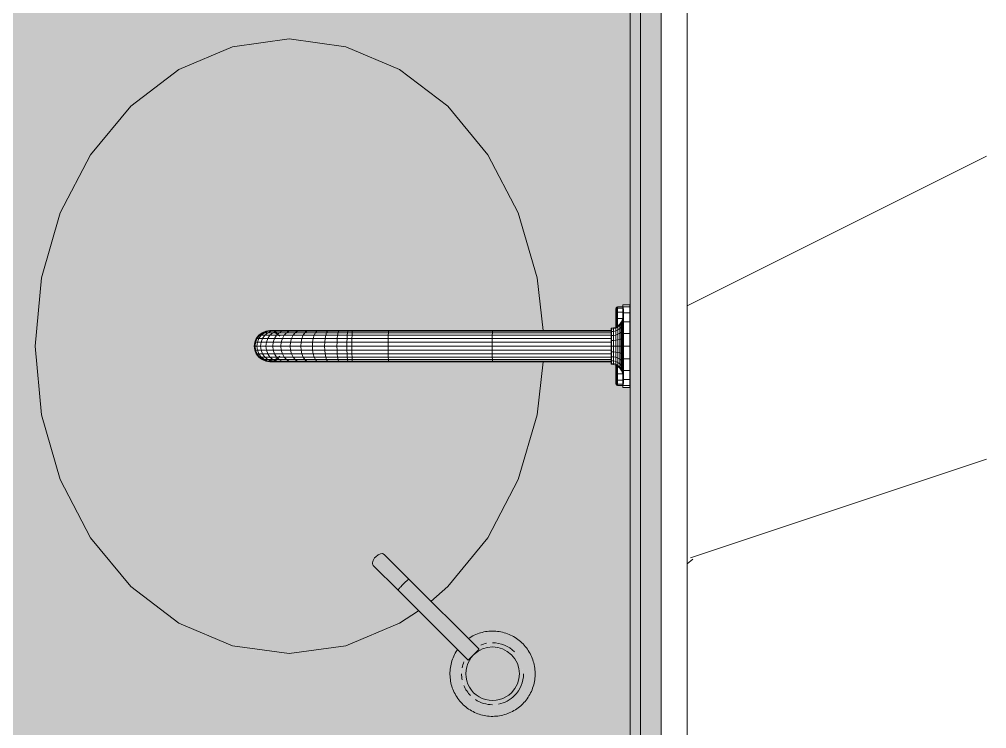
# Model space of a CAD drawing. Header units: inches. Extents: x -4139 to -1227, y 10223 to 12021.
# Drawn here: x -1673.86 to -1650.45, y 11336.02 to 11353.18 of the extents above; entities that cross this region are included whole.
import ezdxf

# ---------------------------------------------------------------- set-up
doc = ezdxf.new("R2010")
doc.units = ezdxf.units.IN
doc.header["$MEASUREMENT"] = 0
for name, color, linetype, lineweight in [('A-WALL', 113, 'Continuous', 13), ('A-WALL-PATT', 111, 'Continuous', 20), ('G-IMPT', 8, 'Continuous', 9), ('I-WALL', 2, 'Continuous', 13), ('P-SANR-FIXT', 6, 'Continuous', 9)]:
    doc.layers.add(name, color=color, linetype=linetype, lineweight=lineweight)

# ---------------------------------------------------------------- blocks, each defined once
blk = doc.blocks.new('Plbg-Sink Wall Mounted-UH - T11839_dwg-V14-FLOOR PLAN - 1ST FLOOR PLAN')
at = {"layer": 'G-IMPT'}
for p, q in [((-4.541, 1.001), (-4.548, 1.001)), ((-4.548, 0.952), (-4.541, 0.952)), ((-4.541, 1.001), (-4.371, 0.998)), ((-4.541, 0.952), (-4.541, 1.001)), ((-4.541, 0.952), (-4.374, 0.952)), ((-4.541, 0.952), (-4.541, 0.81)), ((-4.379, 0.937), (-4.385, 0.881)), ((-4.371, 0.998), (-4.379, 0.937)), ((-4.374, 0.952), (-4.371, 0.998)), ((-4.374, 0.952), (-4.369, 0.945)), ((-4.374, 0.952), (-4.374, 0.81)), ((-4.374, 0.952), (-4.374, 0.81)), ((-4.374, 0.952), (-4.369, 0.945)), ((-4.371, 0.998), (-4.369, 0.945)), ((-4.371, 0.998), (-4.369, 0.945)), ((-4.244, 0.949), (-4.369, 0.949)), ((-4.369, 0.945), (-4.369, 0.804)), ((-4.244, 0.949), (-4.222, 0.944)), ((-4.244, 0.949), (-4.244, 0.916)), ((-4.222, 0.944), (-4.208, 0.931)), ((-4.222, 0.912), (-4.222, 0.944)), ((-4.548, 0.81), (-4.541, 0.81)), ((-4.541, 0.81), (-4.374, 0.81)), ((-4.541, 0.81), (-4.541, 0.588)), ((-4.385, 0.881), (-4.386, 0.824)), ((-4.386, 0.784), (-4.386, 0.824)), ((-4.386, 0.824), (-4.382, 0.758)), ((-4.386, 0.824), (-4.386, 0.784)), ((-4.386, 0.784), (-4.386, 0.667)), ((-4.386, 0.667), (-4.386, 0.784)), ((-4.382, 0.758), (-4.372, 0.7)), ((-4.374, 0.81), (-4.374, 0.588)), ((-4.374, 0.81), (-4.369, 0.804)), ((-4.244, 0.916), (-4.369, 0.916)), ((-4.244, 0.821), (-4.369, 0.821)), ((-4.369, 0.804), (-4.369, 0.584)), ((-4.244, 0.916), (-4.222, 0.912)), ((-4.244, 0.916), (-4.244, 0.821)), ((-4.244, 0.821), (-4.222, 0.818)), ((-4.244, 0.821), (-4.244, 0.671)), ((-4.222, 0.912), (-4.222, 0.818)), ((-4.222, 0.912), (-4.208, 0.899)), ((-4.222, 0.818), (-4.222, 0.668)), ((-4.222, 0.818), (-4.208, 0.806)), ((-4.208, 0.931), (-4.204, 0.908)), ((-4.208, 0.931), (-4.208, 0.899)), ((-4.208, 0.899), (-4.204, 0.877)), ((-4.208, 0.899), (-4.208, 0.806)), ((-4.208, 0.806), (-4.204, 0.787)), ((-4.208, 0.806), (-4.208, 0.658)), ((-4.204, 0.877), (-4.204, 0.908)), ((-4.204, 0.908), (-4.204, 0.877)), ((-4.204, 0.908), (-4.204, 0.888)), ((-4.204, 0.877), (-4.204, 0.888)), ((-4.204, 0.888), (-4.204, 0.877)), ((-4.204, 0.877), (-4.204, 0.787)), ((-4.204, 0.787), (-4.204, 0.642)), ((-4.548, 0.588), (-4.541, 0.588)), ((-4.541, 0.588), (-4.374, 0.588)), ((-4.541, 0.588), (-4.541, 0.309)), ((-4.386, 0.667), (-4.386, 0.485)), ((-4.386, 0.485), (-4.386, 0.255)), ((-4.374, 0.588), (-4.369, 0.584)), ((-4.374, 0.588), (-4.374, 0.309)), ((-4.369, 0.688), (-4.353, 0.629)), ((-4.369, 0.655), (-4.353, 0.599)), ((-4.369, 0.584), (-4.369, 0.307)), ((-4.369, 0.557), (-4.353, 0.509)), ((-4.244, 0.671), (-4.364, 0.671)), ((-4.353, 0.629), (-4.332, 0.577)), ((-4.353, 0.599), (-4.353, 0.629)), ((-4.353, 0.599), (-4.332, 0.549)), ((-4.353, 0.599), (-4.353, 0.509)), ((-4.353, 0.509), (-4.332, 0.467)), ((-4.353, 0.509), (-4.353, 0.37)), ((-4.332, 0.577), (-4.298, 0.53)), ((-4.332, 0.549), (-4.332, 0.577)), ((-4.332, 0.549), (-4.298, 0.504)), ((-4.332, 0.549), (-4.332, 0.467)), ((-4.298, 0.53), (-4.253, 0.49)), ((-4.298, 0.504), (-4.298, 0.53)), ((-4.298, 0.504), (-4.253, 0.466)), ((-4.298, 0.504), (-4.298, 0.429)), ((-4.253, 0.49), (-4.201, 0.459)), ((-4.253, 0.466), (-4.253, 0.49)), ((-4.244, 0.671), (-4.222, 0.668)), ((-4.244, 0.671), (-4.244, 0.485)), ((-4.222, 0.668), (-4.222, 0.472)), ((-4.222, 0.668), (-4.208, 0.658)), ((-4.222, 0.472), (-4.208, 0.465)), ((-4.208, 0.658), (-4.204, 0.642)), ((-4.208, 0.658), (-4.208, 0.465)), ((-4.204, 0.642), (-4.204, 0.461)), ((-4.548, 0.309), (-4.541, 0.309)), ((-4.541, 0.309), (-4.374, 0.309)), ((-4.541, 0.309), (-4.541, 0)), ((-4.386, 0.255), (-4.386, 0)), ((-4.374, 0.309), (-4.369, 0.307)), ((-4.374, 0.309), (-4.374, 0)), ((-4.369, 0.405), (-4.353, 0.37)), ((-4.369, 0.307), (-4.369, 0)), ((-4.353, 0.37), (-4.332, 0.339)), ((-4.353, 0.37), (-4.353, 0.194)), ((-4.332, 0.467), (-4.298, 0.429)), ((-4.332, 0.467), (-4.332, 0.339)), ((-4.332, 0.339), (-4.298, 0.312)), ((-4.332, 0.339), (-4.332, 0.178)), ((-4.298, 0.429), (-4.253, 0.397)), ((-4.298, 0.429), (-4.298, 0.312)), ((-4.298, 0.312), (-4.253, 0.288)), ((-4.298, 0.312), (-4.298, 0.164)), ((-4.253, 0.466), (-4.201, 0.437)), ((-4.253, 0.466), (-4.253, 0.397)), ((-4.253, 0.397), (-4.201, 0.372)), ((-4.253, 0.397), (-4.253, 0.288)), ((-4.253, 0.288), (-4.201, 0.27)), ((-4.253, 0.288), (-4.253, 0.151)), ((-4.201, 0.459), (-4.147, 0.44)), ((-4.201, 0.437), (-4.201, 0.459)), ((-4.201, 0.437), (-4.147, 0.419)), ((-4.201, 0.437), (-4.201, 0.372)), ((-4.201, 0.372), (-4.147, 0.356)), ((-4.201, 0.372), (-4.201, 0.27)), ((-4.201, 0.27), (-4.147, 0.259)), ((-4.201, 0.27), (-4.201, 0.142)), ((-4.147, 0.44), (-4.093, 0.435)), ((-4.147, 0.419), (-4.147, 0.44)), ((-4.147, 0.419), (-4.093, 0.413)), ((-4.147, 0.419), (-4.147, 0.356)), ((-4.147, 0.356), (-4.093, 0.352)), ((-4.147, 0.356), (-4.147, 0.259)), ((-4.147, 0.259), (-4.093, 0.255)), ((-4.147, 0.259), (-4.147, 0.136)), ((-4.088, 0.37), (-4.094, 0.364)), ((-4.093, 0.435), (-4.088, 0.428)), ((-4.093, 0.413), (-4.093, 0.435)), ((-4.093, 0.435), (-4.088, 0.407)), ((-4.093, 0.413), (-4.093, 0.352)), ((-4.093, 0.413), (-4.088, 0.407)), ((-4.093, 0.352), (-4.088, 0.347)), ((-4.093, 0.352), (-4.093, 0.255)), ((-4.093, 0.255), (-4.088, 0.252)), ((-4.093, 0.255), (-4.093, 0.134)), ((-4.088, 0.407), (-4.088, 0.428)), ((-4.088, 0.428), (-4.088, 0.407)), ((-4.088, 0.407), (-4.088, 0.428)), ((-4.088, 0.407), (-4.088, 0.347)), ((-4.088, 0.37), (-4.088, 0.389)), ((-1.217, 0.377), (-4.088, 0.377)), ((-1.215, 0.364), (-4.088, 0.364)), ((-4.088, 0.347), (-4.088, 0.252)), ((-4.088, 0.347), (-4.088, 0.315)), ((-4.088, 0.347), (-4.088, 0.315)), ((-1.214, 0.326), (-4.088, 0.326)), ((-4.088, 0.315), (-4.088, 0.229)), ((-1.212, 0.266), (-4.088, 0.266)), ((-4.088, 0.252), (-4.088, 0.132)), ((-4.088, 0.252), (-4.088, 0.229)), ((1.295, 0.377), (-1.217, 0.377)), ((-1.215, 0.364), (-1.217, 0.377)), ((-1.214, 0.326), (-1.215, 0.364)), ((-1.215, 0.364), (1.299, 0.364)), ((-1.212, 0.266), (-1.214, 0.326)), ((1.302, 0.326), (-1.214, 0.326)), ((-1.211, 0.188), (-1.212, 0.266)), ((-1.212, 0.266), (1.304, 0.266)), ((1.295, 0.377), (2.171, 0.377)), ((1.299, 0.364), (1.295, 0.377)), ((1.302, 0.326), (1.299, 0.364)), ((1.299, 0.364), (2.175, 0.364)), ((1.304, 0.266), (1.302, 0.326)), ((1.302, 0.326), (2.179, 0.326)), ((1.306, 0.188), (1.304, 0.266)), ((1.304, 0.266), (2.182, 0.266)), ((2.28, 0.377), (2.171, 0.377)), ((2.175, 0.364), (2.171, 0.377)), ((2.287, 0.364), (2.175, 0.364)), ((2.179, 0.326), (2.175, 0.364)), ((2.293, 0.326), (2.179, 0.326)), ((2.182, 0.266), (2.179, 0.326)), ((2.298, 0.266), (2.182, 0.266)), ((2.184, 0.188), (2.182, 0.266)), ((2.492, 0.377), (2.28, 0.377)), ((2.287, 0.364), (2.28, 0.377)), ((2.293, 0.326), (2.287, 0.364)), ((2.506, 0.364), (2.287, 0.364)), ((2.298, 0.266), (2.293, 0.326)), ((2.519, 0.326), (2.293, 0.326)), ((2.302, 0.188), (2.298, 0.266)), ((2.53, 0.266), (2.298, 0.266)), ((2.749, 0.377), (2.492, 0.377)), ((2.506, 0.364), (2.492, 0.377)), ((2.519, 0.326), (2.506, 0.364)), ((2.506, 0.364), (2.774, 0.364)), ((2.53, 0.266), (2.519, 0.326)), ((2.798, 0.326), (2.519, 0.326)), ((2.539, 0.188), (2.53, 0.266)), ((2.53, 0.266), (2.818, 0.266)), ((2.749, 0.377), (2.994, 0.377)), ((2.774, 0.364), (2.749, 0.377)), ((2.798, 0.326), (2.774, 0.364)), ((2.774, 0.364), (3.032, 0.364)), ((2.818, 0.266), (2.798, 0.326)), ((2.798, 0.326), (3.068, 0.326)), ((2.833, 0.188), (2.818, 0.266)), ((2.818, 0.266), (3.099, 0.266)), ((3.225, 0.377), (2.994, 0.377)), ((3.032, 0.364), (2.994, 0.377)), ((3.068, 0.326), (3.032, 0.364)), ((3.032, 0.364), (3.276, 0.364)), ((3.099, 0.266), (3.068, 0.326)), ((3.324, 0.326), (3.068, 0.326)), ((3.122, 0.188), (3.099, 0.266)), ((3.099, 0.266), (3.365, 0.266)), ((3.225, 0.377), (3.437, 0.377)), ((3.276, 0.364), (3.225, 0.377)), ((3.324, 0.326), (3.276, 0.364)), ((3.276, 0.364), (3.499, 0.364)), ((3.365, 0.266), (3.324, 0.326)), ((3.324, 0.326), (3.557, 0.326)), ((3.396, 0.188), (3.365, 0.266)), ((3.365, 0.266), (3.607, 0.266)), ((3.629, 0.377), (3.437, 0.377)), ((3.499, 0.364), (3.437, 0.377)), ((3.557, 0.326), (3.499, 0.364)), ((3.499, 0.364), (3.7, 0.364)), ((3.607, 0.266), (3.557, 0.326)), ((3.766, 0.326), (3.557, 0.326)), ((3.645, 0.188), (3.607, 0.266)), ((3.607, 0.266), (3.823, 0.266)), ((3.629, 0.377), (3.796, 0.377)), ((3.7, 0.364), (3.629, 0.377)), ((3.766, 0.326), (3.7, 0.364)), ((3.7, 0.364), (3.875, 0.364)), ((3.823, 0.266), (3.766, 0.326)), ((3.766, 0.326), (3.948, 0.326)), ((3.935, 0.377), (3.796, 0.377)), ((3.875, 0.364), (3.796, 0.377)), ((3.867, 0.188), (3.823, 0.266)), ((3.823, 0.266), (4.011, 0.266)), ((3.948, 0.326), (3.875, 0.364)), ((3.875, 0.364), (4.02, 0.364)), ((3.928, 0.243), (3.999, 0.298)), ((3.935, 0.377), (4.043, 0.377)), ((4.02, 0.364), (3.935, 0.377)), ((4.011, 0.266), (3.948, 0.326)), ((4.1, 0.326), (3.948, 0.326)), ((4.075, 0.364), (3.984, 0.326)), ((3.999, 0.298), (4.082, 0.332)), ((3.999, 0.298), (4.083, 0.332)), ((3.999, 0.298), (4, 0.298)), ((4.083, 0.332), (4, 0.298)), ((4.06, 0.188), (4.011, 0.266)), ((4.011, 0.266), (4.169, 0.266)), ((4.1, 0.326), (4.02, 0.364)), ((4.02, 0.364), (4.134, 0.364)), ((4.117, 0.377), (4.043, 0.377)), ((4.134, 0.364), (4.043, 0.377)), ((4.172, 0.377), (4.075, 0.364)), ((4.082, 0.332), (4.083, 0.332)), ((4.172, 0.344), (4.083, 0.332)), ((4.169, 0.266), (4.1, 0.326)), ((4.1, 0.326), (4.219, 0.326)), ((4.117, 0.377), (4.154, 0.377)), ((4.212, 0.364), (4.117, 0.377)), ((4.219, 0.326), (4.134, 0.364)), ((4.134, 0.364), (4.212, 0.364)), ((4.168, 0.377), (4.154, 0.377)), ((4.251, 0.364), (4.154, 0.377)), ((4.168, 0.377), (4.154, 0.375)), ((4.172, 0.377), (4.163, 0.376)), ((4.172, 0.377), (4.163, 0.376)), ((4.172, 0.377), (4.163, 0.376)), ((4.168, 0.377), (4.172, 0.377)), ((4.221, 0.188), (4.169, 0.266)), ((4.169, 0.266), (4.292, 0.266)), ((4.27, 0.364), (4.172, 0.377)), ((4.27, 0.364), (4.172, 0.377)), ((4.27, 0.364), (4.172, 0.377)), ((4.172, 0.377), (4.172, 0.373)), ((4.301, 0.326), (4.212, 0.364)), ((4.212, 0.364), (4.251, 0.364)), ((4.292, 0.266), (4.219, 0.326)), ((4.301, 0.326), (4.219, 0.326)), ((4.341, 0.326), (4.251, 0.364)), ((4.251, 0.364), (4.265, 0.364)), ((4.356, 0.326), (4.265, 0.364)), ((4.265, 0.364), (4.27, 0.364)), ((4.36, 0.326), (4.27, 0.364)), ((4.36, 0.326), (4.27, 0.364)), ((4.348, 0.188), (4.292, 0.266)), ((4.292, 0.266), (4.377, 0.266)), ((4.377, 0.266), (4.301, 0.326)), ((4.301, 0.326), (4.341, 0.326)), ((4.418, 0.266), (4.341, 0.326)), ((4.356, 0.326), (4.341, 0.326)), ((4.433, 0.266), (4.356, 0.326)), ((4.356, 0.326), (4.36, 0.326)), ((4.438, 0.266), (4.36, 0.326)), ((4.438, 0.266), (4.36, 0.326)), ((4.438, 0.266), (4.36, 0.326)), ((4.435, 0.188), (4.377, 0.266)), ((4.377, 0.266), (4.418, 0.266)), ((4.438, 0.266), (4.395, 0.297)), ((4.478, 0.188), (4.418, 0.266)), ((4.418, 0.266), (4.433, 0.266)), ((4.493, 0.188), (4.433, 0.266)), ((4.433, 0.266), (4.438, 0.266)), ((4.498, 0.188), (4.438, 0.266)), ((4.498, 0.188), (4.438, 0.266)), ((4.498, 0.188), (4.438, 0.266)), ((-4.369, 0.213), (-4.353, 0.194)), ((-4.353, 0.194), (-4.332, 0.178)), ((-4.353, 0.194), (-4.353, 0)), ((-4.332, 0.178), (-4.298, 0.164)), ((-4.332, 0.178), (-4.332, 0)), ((-4.298, 0.164), (-4.253, 0.151)), ((-4.298, 0.164), (-4.298, 0)), ((-4.253, 0.151), (-4.201, 0.142)), ((-4.253, 0.151), (-4.253, 0)), ((-4.253, 0), (-4.201, 0)), ((-4.201, 0.142), (-4.147, 0.136)), ((-4.201, 0.142), (-4.201, 0)), ((-4.201, 0), (-4.147, 0)), ((-4.201, 0), (-4.201, -0.142)), ((-4.147, 0.136), (-4.093, 0.134)), ((-4.147, 0.136), (-4.147, 0)), ((-4.147, 0), (-4.093, 0)), ((-4.147, 0), (-4.147, -0.136)), ((-4.093, 0.134), (-4.088, 0.132)), ((-4.093, 0.134), (-4.093, 0)), ((-4.088, 0.132), (-4.093, 0)), ((-4.093, 0), (-4.093, -0.134)), ((-4.093, 0), (-4.088, 0)), ((-4.088, 0.229), (-4.088, 0.132)), ((-1.211, 0.188), (-4.088, 0.188)), ((-4.088, 0.132), (-4.088, 0)), ((-1.21, 0.097), (-4.088, 0.097)), ((-4.088, 0), (-4.088, -0.132)), ((-1.21, 0), (-4.088, 0)), ((-1.21, 0.097), (-1.211, 0.188)), ((1.306, 0.188), (-1.211, 0.188)), ((-1.21, 0), (-1.21, 0.097)), ((-1.21, 0.097), (1.308, 0.097)), ((-1.21, -0.098), (-1.21, 0)), ((1.308, 0), (-1.21, 0)), ((1.308, 0.097), (1.306, 0.188)), ((1.306, 0.188), (2.184, 0.188)), ((1.308, 0), (1.308, 0.097)), ((1.308, 0.097), (2.186, 0.097)), ((1.308, -0.098), (1.308, 0)), ((1.308, 0), (2.186, 0)), ((2.302, 0.188), (2.184, 0.188)), ((2.186, 0.097), (2.184, 0.188)), ((2.304, 0.097), (2.186, 0.097)), ((2.186, 0), (2.186, 0.097)), ((2.305, 0), (2.186, 0)), ((2.186, -0.098), (2.186, 0)), ((2.304, 0.097), (2.302, 0.188)), ((2.539, 0.188), (2.302, 0.188)), ((2.305, 0), (2.304, 0.097)), ((2.544, 0.097), (2.304, 0.097)), ((2.304, -0.098), (2.305, 0)), ((2.546, 0), (2.305, 0)), ((2.544, 0.097), (2.539, 0.188)), ((2.833, 0.188), (2.539, 0.188)), ((2.546, 0), (2.544, 0.097)), ((2.544, 0.097), (2.843, 0.097)), ((2.544, -0.098), (2.546, 0)), ((2.846, 0), (2.546, 0)), ((2.843, 0.097), (2.833, 0.188)), ((2.833, 0.188), (3.122, 0.188)), ((2.846, 0), (2.843, 0.097)), ((2.843, 0.097), (3.137, 0.097)), ((2.843, -0.098), (2.846, 0)), ((2.846, 0), (3.142, 0)), ((3.137, 0.097), (3.122, 0.188)), ((3.396, 0.188), (3.122, 0.188)), ((3.142, 0), (3.137, 0.097)), ((3.137, 0.097), (3.416, 0.097)), ((3.137, -0.098), (3.142, 0)), ((3.423, 0), (3.142, 0)), ((3.416, 0.097), (3.396, 0.188)), ((3.396, 0.188), (3.645, 0.188)), ((3.423, 0), (3.416, 0.097)), ((3.416, 0.097), (3.669, 0.097)), ((3.416, -0.098), (3.423, 0)), ((3.423, 0), (3.677, 0)), ((3.669, 0.097), (3.645, 0.188)), ((3.867, 0.188), (3.645, 0.188)), ((3.677, 0), (3.669, 0.097)), ((3.669, 0.097), (3.894, 0.097)), ((3.669, -0.098), (3.677, 0)), ((3.904, 0), (3.677, 0)), ((3.894, 0.097), (3.867, 0.188)), ((3.867, 0.188), (4.06, 0.188)), ((3.904, 0), (3.894, 0.097)), ((3.894, 0.097), (4.09, 0.097)), ((3.894, -0.098), (3.904, 0)), ((3.904, 0), (4.101, 0)), ((4.09, 0.097), (4.06, 0.188)), ((4.221, 0.188), (4.06, 0.188)), ((4.101, 0), (4.09, 0.097)), ((4.09, 0.097), (4.254, 0.097)), ((4.09, -0.098), (4.101, 0)), ((4.266, 0), (4.101, 0)), ((4.254, 0.097), (4.221, 0.188)), ((4.221, 0.188), (4.348, 0.188)), ((4.266, 0), (4.254, 0.097)), ((4.254, 0.097), (4.383, 0.097)), ((4.383, 0.097), (4.348, 0.188)), ((4.435, 0.188), (4.348, 0.188)), ((4.395, 0), (4.383, 0.097)), ((4.383, 0.097), (4.472, 0.097)), ((4.472, 0.097), (4.435, 0.188)), ((4.435, 0.188), (4.478, 0.188)), ((4.485, 0), (4.472, 0.097)), ((4.472, 0.097), (4.515, 0.097)), ((4.515, 0.097), (4.478, 0.188)), ((4.493, 0.188), (4.478, 0.188)), ((4.531, 0.097), (4.493, 0.188)), ((4.493, 0.188), (4.498, 0.188)), ((4.536, 0.097), (4.498, 0.188)), ((4.536, 0.097), (4.498, 0.188)), ((4.536, 0.097), (4.498, 0.188)), ((4.536, 0.097), (4.505, 0.166)), ((4.528, 0), (4.515, 0.097)), ((4.515, 0.097), (4.531, 0.097)), ((4.544, 0), (4.531, 0.097)), ((4.531, 0.097), (4.536, 0.097)), ((4.549, 0), (4.536, 0.097)), ((4.549, 0), (4.536, 0.097)), ((4.549, 0), (4.536, 0.097)), ((-4.548, 0), (-4.541, 0)), ((-4.541, 0), (-4.374, 0)), ((-4.541, 0), (-4.541, -0.309)), ((-4.386, 0), (-4.386, -0.255)), ((-4.374, 0), (-4.369, 0)), ((-4.374, 0), (-4.374, -0.309)), ((-4.369, 0), (-4.369, -0.307)), ((-4.369, 0), (-4.353, 0)), ((-4.369, -0.213), (-4.353, -0.194)), ((-4.353, 0), (-4.332, 0)), ((-4.353, 0), (-4.353, -0.194)), ((-4.353, -0.194), (-4.332, -0.178)), ((-4.353, -0.194), (-4.353, -0.37)), ((-4.332, 0), (-4.298, 0)), ((-4.332, 0), (-4.332, -0.178)), ((-4.332, -0.178), (-4.298, -0.164)), ((-4.332, -0.178), (-4.332, -0.339)), ((-4.298, 0), (-4.253, 0)), ((-4.298, 0), (-4.298, -0.164)), ((-4.298, -0.164), (-4.253, -0.151)), ((-4.298, -0.164), (-4.298, -0.312)), ((-4.253, 0), (-4.253, -0.151)), ((-4.253, -0.151), (-4.201, -0.142)), ((-4.253, -0.151), (-4.253, -0.288)), ((-4.201, -0.142), (-4.147, -0.136)), ((-4.201, -0.142), (-4.201, -0.27)), ((-4.147, -0.136), (-4.093, -0.134)), ((-4.147, -0.136), (-4.147, -0.259)), ((-4.088, -0.12), (-4.094, -0.118)), ((-4.088, -0.229), (-4.094, -0.225)), ((-4.093, -0.134), (-4.088, -0.132)), ((-4.093, -0.134), (-4.093, -0.255)), ((-1.21, -0.098), (-4.088, -0.098)), ((-4.088, -0.132), (-4.088, -0.252)), ((-4.088, -0.132), (-4.088, -0.229)), ((-1.211, -0.188), (-4.088, -0.188)), ((-4.088, -0.229), (-4.088, -0.315)), ((-4.088, -0.252), (-4.088, -0.229)), ((-1.212, -0.266), (-1.211, -0.188)), ((-1.211, -0.188), (-1.21, -0.098)), ((1.306, -0.188), (-1.211, -0.188)), ((-1.21, -0.098), (1.308, -0.098)), ((1.304, -0.266), (1.306, -0.188)), ((1.306, -0.188), (1.308, -0.098)), ((1.306, -0.188), (2.184, -0.188)), ((1.308, -0.098), (2.186, -0.098)), ((2.182, -0.266), (2.184, -0.188)), ((2.184, -0.188), (2.186, -0.098)), ((2.302, -0.188), (2.184, -0.188)), ((2.304, -0.098), (2.186, -0.098)), ((2.298, -0.266), (2.302, -0.188)), ((2.302, -0.188), (2.304, -0.098)), ((2.539, -0.188), (2.302, -0.188)), ((2.544, -0.098), (2.304, -0.098)), ((2.53, -0.266), (2.539, -0.188)), ((2.539, -0.188), (2.544, -0.098)), ((2.833, -0.188), (2.539, -0.188)), ((2.544, -0.098), (2.843, -0.098)), ((2.818, -0.266), (2.833, -0.188)), ((2.833, -0.188), (2.843, -0.098)), ((2.833, -0.188), (3.122, -0.188)), ((2.843, -0.098), (3.137, -0.098)), ((3.099, -0.266), (3.122, -0.188)), ((3.122, -0.188), (3.137, -0.098)), ((3.396, -0.188), (3.122, -0.188)), ((3.137, -0.098), (3.416, -0.098)), ((3.365, -0.266), (3.396, -0.188)), ((3.396, -0.188), (3.416, -0.098)), ((3.396, -0.188), (3.645, -0.188)), ((3.416, -0.098), (3.669, -0.098)), ((3.607, -0.266), (3.645, -0.188)), ((3.645, -0.188), (3.669, -0.098)), ((3.867, -0.188), (3.645, -0.188)), ((3.669, -0.098), (3.894, -0.098)), ((3.823, -0.266), (3.867, -0.188)), ((3.867, -0.188), (3.894, -0.098)), ((3.867, -0.188), (4.06, -0.188)), ((3.894, -0.098), (4.09, -0.098)), ((4.011, -0.266), (4.06, -0.188)), ((4.06, -0.188), (4.09, -0.098)), ((4.221, -0.188), (4.06, -0.188)), ((4.09, -0.098), (4.254, -0.098)), ((4.169, -0.266), (4.221, -0.188)), ((4.221, -0.188), (4.254, -0.098)), ((4.221, -0.188), (4.348, -0.188)), ((4.254, -0.098), (4.266, 0)), ((4.254, -0.098), (4.383, -0.098)), ((4.266, 0), (4.395, 0)), ((4.292, -0.266), (4.348, -0.188)), ((4.348, -0.188), (4.383, -0.098)), ((4.435, -0.188), (4.348, -0.188)), ((4.377, -0.266), (4.435, -0.188)), ((4.383, -0.098), (4.395, 0)), ((4.383, -0.098), (4.472, -0.098)), ((4.485, 0), (4.395, 0)), ((4.418, -0.266), (4.478, -0.188)), ((4.433, -0.266), (4.493, -0.188)), ((4.435, -0.188), (4.472, -0.098)), ((4.435, -0.188), (4.478, -0.188)), ((4.438, -0.266), (4.498, -0.188)), ((4.438, -0.266), (4.498, -0.188)), ((4.438, -0.266), (4.498, -0.188)), ((4.438, -0.266), (4.477, -0.212)), ((4.472, -0.098), (4.485, 0)), ((4.472, -0.098), (4.515, -0.098)), ((4.478, -0.188), (4.515, -0.098)), ((4.493, -0.188), (4.478, -0.188)), ((4.485, 0), (4.528, 0)), ((4.493, -0.188), (4.531, -0.098)), ((4.493, -0.188), (4.498, -0.188)), ((4.498, -0.188), (4.536, -0.098)), ((4.498, -0.188), (4.536, -0.098)), ((4.498, -0.188), (4.536, -0.098)), ((4.515, -0.098), (4.528, 0)), ((4.515, -0.098), (4.531, -0.098)), ((4.544, 0), (4.528, 0)), ((4.531, -0.098), (4.544, 0)), ((4.531, -0.098), (4.536, -0.098)), ((4.536, -0.098), (4.549, 0)), ((4.536, -0.098), (4.549, 0)), ((4.536, -0.098), (4.549, 0)), ((4.536, -0.098), (4.544, -0.018)), ((4.544, 0), (4.549, 0)), ((-4.548, -0.309), (-4.548, -0.315)), ((-4.548, -0.309), (-4.541, -0.309)), ((-4.541, -0.309), (-4.374, -0.309)), ((-4.541, -0.309), (-4.541, -0.588)), ((-4.386, -0.255), (-4.386, -0.485)), ((-4.369, -0.307), (-4.374, -0.298)), ((-4.374, -0.309), (-4.369, -0.307)), ((-4.374, -0.309), (-4.374, -0.588)), ((-4.369, -0.307), (-4.369, -0.584)), ((-4.369, -0.405), (-4.353, -0.37)), ((-4.353, -0.37), (-4.332, -0.339)), ((-4.353, -0.37), (-4.353, -0.509)), ((-4.353, -0.509), (-4.332, -0.467)), ((-4.332, -0.339), (-4.298, -0.312)), ((-4.332, -0.339), (-4.332, -0.467)), ((-4.332, -0.467), (-4.298, -0.429)), ((-4.332, -0.467), (-4.332, -0.549)), ((-4.298, -0.312), (-4.253, -0.288)), ((-4.298, -0.312), (-4.298, -0.429)), ((-4.298, -0.429), (-4.253, -0.397)), ((-4.298, -0.429), (-4.298, -0.504)), ((-4.298, -0.504), (-4.253, -0.466)), ((-4.253, -0.288), (-4.201, -0.27)), ((-4.253, -0.288), (-4.253, -0.397)), ((-4.253, -0.397), (-4.201, -0.372)), ((-4.253, -0.397), (-4.253, -0.466)), ((-4.253, -0.466), (-4.201, -0.437)), ((-4.253, -0.49), (-4.201, -0.459)), ((-4.253, -0.466), (-4.253, -0.49)), ((-4.222, -0.472), (-4.208, -0.465)), ((-4.208, -0.465), (-4.208, -0.658)), ((-4.204, -0.461), (-4.204, -0.642)), ((-4.201, -0.27), (-4.147, -0.259)), ((-4.201, -0.27), (-4.201, -0.372)), ((-4.201, -0.372), (-4.147, -0.356)), ((-4.201, -0.372), (-4.201, -0.437)), ((-4.201, -0.437), (-4.147, -0.419)), ((-4.201, -0.437), (-4.201, -0.459)), ((-4.201, -0.459), (-4.147, -0.44)), ((-4.147, -0.259), (-4.093, -0.255)), ((-4.147, -0.259), (-4.147, -0.356)), ((-4.147, -0.356), (-4.093, -0.352)), ((-4.147, -0.356), (-4.147, -0.419)), ((-4.147, -0.419), (-4.093, -0.413)), ((-4.147, -0.419), (-4.147, -0.44)), ((-4.147, -0.44), (-4.093, -0.435)), ((-4.093, -0.255), (-4.088, -0.252)), ((-4.093, -0.255), (-4.093, -0.352)), ((-4.093, -0.352), (-4.088, -0.347)), ((-4.093, -0.352), (-4.093, -0.413)), ((-4.093, -0.413), (-4.088, -0.407)), ((-4.093, -0.413), (-4.088, -0.407)), ((-4.093, -0.413), (-4.088, -0.407)), ((-4.088, -0.407), (-4.093, -0.435)), ((-4.093, -0.413), (-4.093, -0.435)), ((-4.093, -0.435), (-4.093, -0.424)), ((-4.093, -0.435), (-4.088, -0.428)), ((-4.093, -0.435), (-4.088, -0.428)), ((-1.217, -0.377), (-4.09, -0.377)), ((-4.088, -0.252), (-4.088, -0.347)), ((-1.212, -0.266), (-4.088, -0.266)), ((-4.088, -0.315), (-4.088, -0.37)), ((-4.088, -0.347), (-4.088, -0.315)), ((-1.214, -0.326), (-4.088, -0.326)), ((-4.088, -0.347), (-4.088, -0.407)), ((-1.215, -0.364), (-4.088, -0.364)), ((-4.088, -0.37), (-4.088, -0.389)), ((-4.088, -0.389), (-4.088, -0.37)), ((-4.088, -0.407), (-4.088, -0.37)), ((-4.088, -0.407), (-4.088, -0.377)), ((-4.088, -0.407), (-4.088, -0.377)), ((-4.088, -0.428), (-4.088, -0.389)), ((-4.088, -0.407), (-4.088, -0.428)), ((-4.088, -0.428), (-4.088, -0.407)), ((-1.217, -0.377), (-1.215, -0.364)), ((1.295, -0.377), (-1.217, -0.377)), ((-1.215, -0.364), (-1.214, -0.326)), ((-1.215, -0.364), (1.299, -0.364)), ((-1.214, -0.326), (-1.212, -0.266)), ((1.302, -0.326), (-1.214, -0.326)), ((-1.212, -0.266), (1.304, -0.266)), ((1.295, -0.377), (1.299, -0.364)), ((1.295, -0.377), (2.171, -0.377)), ((1.299, -0.364), (1.302, -0.326)), ((1.299, -0.364), (2.175, -0.364)), ((1.302, -0.326), (1.304, -0.266)), ((1.302, -0.326), (2.179, -0.326)), ((1.304, -0.266), (2.182, -0.266)), ((2.171, -0.377), (2.175, -0.364)), ((2.28, -0.377), (2.171, -0.377)), ((2.175, -0.364), (2.179, -0.326)), ((2.287, -0.364), (2.175, -0.364)), ((2.179, -0.326), (2.182, -0.266)), ((2.293, -0.326), (2.179, -0.326)), ((2.298, -0.266), (2.182, -0.266)), ((2.28, -0.377), (2.287, -0.364)), ((2.492, -0.377), (2.28, -0.377)), ((2.287, -0.364), (2.293, -0.326)), ((2.506, -0.364), (2.287, -0.364)), ((2.293, -0.326), (2.298, -0.266)), ((2.519, -0.326), (2.293, -0.326)), ((2.53, -0.266), (2.298, -0.266)), ((2.492, -0.377), (2.506, -0.364)), ((2.749, -0.377), (2.492, -0.377)), ((2.506, -0.364), (2.519, -0.326)), ((2.506, -0.364), (2.774, -0.364)), ((2.519, -0.326), (2.53, -0.266)), ((2.798, -0.326), (2.519, -0.326)), ((2.53, -0.266), (2.818, -0.266)), ((2.749, -0.377), (2.774, -0.364)), ((2.749, -0.377), (2.994, -0.377)), ((2.774, -0.364), (2.798, -0.326)), ((2.774, -0.364), (3.032, -0.364)), ((2.798, -0.326), (2.818, -0.266)), ((2.798, -0.326), (3.068, -0.326)), ((2.818, -0.266), (3.099, -0.266)), ((2.994, -0.377), (3.032, -0.364)), ((3.225, -0.377), (2.994, -0.377)), ((3.032, -0.364), (3.068, -0.326)), ((3.032, -0.364), (3.276, -0.364)), ((3.068, -0.326), (3.099, -0.266)), ((3.324, -0.326), (3.068, -0.326)), ((3.099, -0.266), (3.365, -0.266)), ((3.225, -0.377), (3.276, -0.364)), ((3.225, -0.377), (3.437, -0.377)), ((3.276, -0.364), (3.324, -0.326)), ((3.276, -0.364), (3.499, -0.364)), ((3.324, -0.326), (3.365, -0.266)), ((3.324, -0.326), (3.557, -0.326)), ((3.365, -0.266), (3.607, -0.266)), ((3.437, -0.377), (3.499, -0.364)), ((3.629, -0.377), (3.437, -0.377)), ((3.499, -0.364), (3.557, -0.326)), ((3.499, -0.364), (3.7, -0.364)), ((3.557, -0.326), (3.607, -0.266)), ((3.766, -0.326), (3.557, -0.326)), ((3.607, -0.266), (3.823, -0.266)), ((3.629, -0.377), (3.7, -0.364)), ((3.629, -0.377), (3.796, -0.377)), ((3.7, -0.364), (3.766, -0.326)), ((3.7, -0.364), (3.875, -0.364)), ((3.766, -0.326), (3.823, -0.266)), ((3.766, -0.326), (3.948, -0.326)), ((3.796, -0.377), (3.875, -0.364)), ((3.935, -0.377), (3.796, -0.377)), ((3.823, -0.266), (4.011, -0.266)), ((3.875, -0.364), (3.948, -0.326)), ((3.875, -0.364), (4.02, -0.364)), ((3.929, -0.243), (4, -0.298)), ((3.935, -0.377), (4.02, -0.364)), ((3.935, -0.377), (4.043, -0.377)), ((3.948, -0.326), (4.011, -0.266)), ((4.1, -0.326), (3.948, -0.326)), ((3.984, -0.326), (4.075, -0.364)), ((3.999, -0.298), (4, -0.298)), ((4.082, -0.332), (4, -0.298)), ((4, -0.298), (4.083, -0.332)), ((4.011, -0.266), (4.169, -0.266)), ((4.02, -0.364), (4.1, -0.326)), ((4.02, -0.364), (4.134, -0.364)), ((4.043, -0.377), (4.134, -0.364)), ((4.117, -0.377), (4.043, -0.377)), ((4.075, -0.364), (4.172, -0.377)), ((4.082, -0.332), (4.083, -0.332)), ((4.1, -0.326), (4.169, -0.266)), ((4.1, -0.326), (4.219, -0.326)), ((4.117, -0.377), (4.212, -0.364)), ((4.117, -0.377), (4.154, -0.377)), ((4.134, -0.364), (4.219, -0.326)), ((4.134, -0.364), (4.212, -0.364)), ((4.154, -0.377), (4.251, -0.364)), ((4.154, -0.375), (4.168, -0.377)), ((4.168, -0.377), (4.154, -0.377)), ((4.163, -0.376), (4.172, -0.377)), ((4.163, -0.376), (4.172, -0.377)), ((4.168, -0.377), (4.172, -0.377)), ((4.169, -0.266), (4.292, -0.266)), ((4.172, -0.377), (4.27, -0.364)), ((4.172, -0.377), (4.27, -0.364)), ((4.172, -0.377), (4.27, -0.364)), ((4.172, -0.377), (4.27, -0.364)), ((4.172, -0.377), (4.172, -0.373)), ((4.212, -0.364), (4.301, -0.326)), ((4.212, -0.364), (4.251, -0.364)), ((4.219, -0.326), (4.292, -0.266)), ((4.301, -0.326), (4.219, -0.326)), ((4.251, -0.364), (4.341, -0.326)), ((4.251, -0.364), (4.265, -0.364)), ((4.344, -0.298), (4.261, -0.332)), ((4.261, -0.332), (4.344, -0.298)), ((4.265, -0.364), (4.356, -0.326)), ((4.265, -0.364), (4.27, -0.364)), ((4.27, -0.364), (4.36, -0.326)), ((4.27, -0.364), (4.36, -0.326)), ((4.292, -0.266), (4.377, -0.266)), ((4.301, -0.326), (4.377, -0.266)), ((4.301, -0.326), (4.341, -0.326)), ((4.341, -0.326), (4.418, -0.266)), ((4.356, -0.326), (4.341, -0.326)), ((4.344, -0.298), (4.415, -0.243)), ((4.344, -0.298), (4.415, -0.243)), ((4.344, -0.298), (4.415, -0.243)), ((4.356, -0.326), (4.433, -0.266)), ((4.356, -0.326), (4.36, -0.326)), ((4.36, -0.326), (4.438, -0.266)), ((4.36, -0.326), (4.438, -0.266)), ((4.36, -0.326), (4.438, -0.266)), ((4.377, -0.266), (4.418, -0.266)), ((4.418, -0.266), (4.433, -0.266)), ((4.433, -0.266), (4.438, -0.266)), ((-4.548, -0.588), (-4.541, -0.588)), ((-4.541, -0.588), (-4.374, -0.588)), ((-4.541, -0.588), (-4.541, -0.81)), ((-4.386, -0.485), (-4.386, -0.667)), ((-4.386, -0.667), (-4.386, -0.784)), ((-4.386, -0.784), (-4.386, -0.667)), ((-4.369, -0.584), (-4.374, -0.568)), ((-4.374, -0.588), (-4.369, -0.584)), ((-4.369, -0.584), (-4.374, -0.81)), ((-4.374, -0.588), (-4.374, -0.81)), ((-4.369, -0.557), (-4.353, -0.509)), ((-4.369, -0.584), (-4.369, -0.804)), ((-4.369, -0.655), (-4.353, -0.599)), ((-4.369, -0.688), (-4.353, -0.629)), ((-4.244, -0.671), (-4.364, -0.671)), ((-4.353, -0.509), (-4.353, -0.599)), ((-4.353, -0.599), (-4.332, -0.549)), ((-4.353, -0.629), (-4.332, -0.577)), ((-4.353, -0.599), (-4.353, -0.629)), ((-4.332, -0.549), (-4.298, -0.504)), ((-4.332, -0.577), (-4.298, -0.53)), ((-4.332, -0.549), (-4.332, -0.577)), ((-4.298, -0.53), (-4.253, -0.49)), ((-4.298, -0.504), (-4.298, -0.53)), ((-4.244, -0.485), (-4.244, -0.671)), ((-4.244, -0.671), (-4.222, -0.668)), ((-4.244, -0.671), (-4.244, -0.821)), ((-4.222, -0.472), (-4.222, -0.668)), ((-4.222, -0.668), (-4.208, -0.658)), ((-4.222, -0.668), (-4.222, -0.818)), ((-4.208, -0.658), (-4.204, -0.642)), ((-4.208, -0.658), (-4.208, -0.806)), ((-4.204, -0.642), (-4.204, -0.787)), ((-4.548, -0.81), (-4.541, -0.81)), ((-4.541, -0.81), (-4.374, -0.81)), ((-4.541, -0.81), (-4.541, -0.952)), ((-4.386, -0.824), (-4.382, -0.758)), ((-4.386, -0.784), (-4.386, -0.824)), ((-4.386, -0.824), (-4.386, -0.784)), ((-4.385, -0.881), (-4.386, -0.824)), ((-4.379, -0.937), (-4.385, -0.881)), ((-4.382, -0.758), (-4.373, -0.71)), ((-4.374, -0.81), (-4.369, -0.804)), ((-4.374, -0.81), (-4.374, -0.952)), ((-4.369, -0.945), (-4.374, -0.918)), ((-4.369, -0.804), (-4.369, -0.945)), ((-4.244, -0.821), (-4.369, -0.821)), ((-4.244, -0.916), (-4.369, -0.916)), ((-4.244, -0.821), (-4.222, -0.818)), ((-4.244, -0.821), (-4.244, -0.916)), ((-4.244, -0.916), (-4.222, -0.912)), ((-4.244, -0.916), (-4.244, -0.949)), ((-4.222, -0.818), (-4.208, -0.806)), ((-4.222, -0.818), (-4.222, -0.912)), ((-4.222, -0.912), (-4.208, -0.899)), ((-4.222, -0.912), (-4.222, -0.944)), ((-4.222, -0.944), (-4.208, -0.931)), ((-4.208, -0.806), (-4.204, -0.787)), ((-4.208, -0.806), (-4.208, -0.899)), ((-4.208, -0.899), (-4.204, -0.877)), ((-4.208, -0.899), (-4.208, -0.931)), ((-4.208, -0.931), (-4.204, -0.908)), ((-4.204, -0.787), (-4.204, -0.877)), ((-4.204, -0.877), (-4.204, -0.908)), ((-4.204, -0.908), (-4.204, -0.877)), ((-4.204, -0.877), (-4.204, -0.888)), ((-4.204, -0.888), (-4.204, -0.877)), ((-4.204, -0.908), (-4.204, -0.888)), ((-4.548, -0.952), (-4.541, -0.952)), ((-4.548, -1.001), (-4.541, -1.001)), ((-4.541, -0.952), (-4.374, -0.952)), ((-4.541, -0.952), (-4.541, -1.001)), ((-4.541, -1.001), (-4.374, -1.001)), ((-4.369, -0.994), (-4.379, -0.937)), ((-4.374, -0.952), (-4.369, -0.945)), ((-4.369, -0.945), (-4.374, -1.001)), ((-4.374, -0.952), (-4.374, -1.001)), ((-4.374, -1.001), (-4.369, -0.994)), ((-4.369, -0.945), (-4.369, -0.994)), ((-4.369, -0.994), (-4.369, -0.945)), ((-4.244, -0.949), (-4.369, -0.949)), ((-4.244, -0.949), (-4.222, -0.944))]:
    blk.add_line(p, q, dxfattribs=at)
blk = doc.blocks.new('Plbg-Sink Wall Mounted-UH - Sink-403447-FLOOR PLAN - 1ST FLOOR PLAN')
at = {"layer": 'P-SANR-FIXT'}
h = blk.add_hatch(color=8, dxfattribs=at)
h.paths.add_polyline_path([(12, -4.08), (12, -0.75), (1.001, -0.751), (0.998, -0.928), (0.949, -0.93), (0.944, -1.077), (0.931, -1.091), (0.461, -1.095), (0.459, -1.098), (0.44, -1.152), (0.435, -1.206), (0.377, -1.211), (0.377, -2.867), (0.835, -2.888), (1.657, -3.004), (2.458, -3.195), (3.228, -3.459), (3.958, -3.792), (4.638, -4.192), (5.259, -4.651), (5.827, -5.179), (6.166, -5.574), (7.081, -4.654), (6.999, -4.53), (6.905, -4.242), (6.905, -3.919), (7.005, -3.612), (7.195, -3.351), (7.456, -3.162), (7.763, -3.062), (8.085, -3.062), (8.396, -3.164), (8.658, -3.357), (8.849, -3.631), (8.942, -3.919), (8.942, -4.242), (8.843, -4.549), (8.653, -4.81), (8.392, -4.999), (8.085, -5.099), (7.763, -5.099), (7.456, -4.999), (7.344, -4.923), (6.395, -5.874), (6.717, -6.363), (7.02, -6.969), (7.25, -7.631), (7.39, -8.311), (7.437, -9), (7.39, -9.689), (7.25, -10.369), (7.02, -11.031), (6.701, -11.668), (6.297, -12.272), (5.815, -12.835), (5.259, -13.349), (4.638, -13.808), (3.958, -14.208), (3.228, -14.541), (2.458, -14.805), (1.657, -14.996), (0.835, -15.112), (0.003, -15.15), (-0.829, -15.112), (-1.651, -14.996), (-2.452, -14.805), (-3.222, -14.541), (-3.952, -14.208), (-4.632, -13.808), (-5.253, -13.349), (-5.809, -12.835), (-6.291, -12.272), (-6.695, -11.668), (-7.014, -11.031), (-7.244, -10.369), (-7.384, -9.682), (-7.431, -9), (-7.384, -8.311), (-7.244, -7.631), (-7.014, -6.969), (-6.695, -6.332), (-6.291, -5.728), (-5.809, -5.165), (-5.253, -4.651), (-4.632, -4.192), (-3.952, -3.792), (-3.222, -3.459), (-2.452, -3.195), (-1.651, -3.004), (-0.829, -2.888), (-0.377, -2.867), (-0.383, -1.211), (-0.435, -1.206), (-0.44, -1.152), (-0.466, -1.095), (-0.931, -1.091), (-0.944, -1.077), (-0.949, -1.055), (-0.952, -0.93), (-1.001, -0.925), (-1.001, -0.751), (-12, -0.75), (-12, -18), (12, -18), (12, -4.272)], flags=0)
h.paths.add_polyline_path([(12, 0), (-12, 0), (-12, -0.5), (12, -0.5)], flags=0)
for points in [[(12, -0.75), (12, -0.5), (-12, -0.5), (-12, -0.75), (11.62, -0.75)], [(7.437, -9), (7.39, -8.311), (7.25, -7.631), (7.02, -6.969), (6.686, -6.31), (6.395, -5.874), (5.28, -6.981), (5.278, -6.982), (5.247, -6.987), (5.211, -6.981), (5.172, -6.965), (5.132, -6.941), (5.096, -6.909), (5.064, -6.872), (5.039, -6.833), (5.023, -6.794), (5.017, -6.757), (5.023, -6.724), (5.039, -6.7), (6.166, -5.574), (5.793, -5.145), (5.259, -4.651), (4.638, -4.192), (3.958, -3.792), (3.228, -3.459), (2.458, -3.195), (1.657, -3.004), (0.835, -2.888), (0.377, -2.867), (0.371, -9.518), (0.355, -9.591), (0.312, -9.678), (0.249, -9.751), (0.172, -9.804), (0.078, -9.837), (-0.022, -9.845), (-0.117, -9.827), (-0.207, -9.783), (-0.282, -9.717), (-0.334, -9.64), (-0.366, -9.55), (-0.377, -9.433), (-0.377, -2.867), (-0.829, -2.888), (-1.651, -3.004), (-2.452, -3.195), (-3.222, -3.459), (-3.952, -3.792), (-4.632, -4.192), (-5.253, -4.651), (-5.809, -5.165), (-6.291, -5.728), (-6.695, -6.332), (-7.014, -6.969), (-7.244, -7.631), (-7.384, -8.311), (-7.431, -9), (-7.384, -9.689), (-7.244, -10.369), (-7.014, -11.031), (-6.695, -11.668), (-6.291, -12.272), (-5.809, -12.835), (-5.253, -13.349), (-4.632, -13.808), (-3.952, -14.208), (-3.222, -14.541), (-2.452, -14.805), (-1.651, -14.996), (-0.829, -15.112), (0.003, -15.15), (0.835, -15.112), (1.657, -14.996), (2.458, -14.805), (3.228, -14.541), (3.958, -14.208), (4.638, -13.808), (5.259, -13.349), (5.815, -12.835), (6.297, -12.272), (6.701, -11.668), (7.02, -11.031), (7.25, -10.369), (7.39, -9.682)], [(8.653, -3.351), (8.38, -3.158), (8.085, -3.062), (7.763, -3.062), (7.447, -3.168), (7.189, -3.359), (7.005, -3.612), (6.905, -3.919), (6.909, -4.252), (7.005, -4.549), (7.088, -4.654), (7.267, -4.476), (7.2, -4.367), (7.143, -4.08), (7.202, -3.781), (7.383, -3.521), (7.637, -3.356), (7.924, -3.299), (8.223, -3.359), (8.476, -3.528), (8.609, -3.395)], [(8.476, -3.528), (8.223, -3.359), (7.924, -3.299), (7.625, -3.359), (7.372, -3.528), (7.2, -3.793), (7.143, -4.08), (7.202, -4.379), (7.267, -4.476), (7.284, -4.451), (7.231, -4.367), (7.174, -4.08), (7.231, -3.793), (7.394, -3.55), (7.533, -3.452), (7.637, -3.387), (7.8, -3.351), (7.924, -3.33), (8.223, -3.395), (8.454, -3.55)], [(8.454, -3.55), (8.211, -3.387), (7.924, -3.33), (7.762, -3.359), (7.637, -3.387), (7.465, -3.497), (7.394, -3.55), (7.229, -3.803), (7.177, -4.097), (7.242, -4.385), (7.289, -4.453), (7.331, -4.413), (7.36, -4.434), (7.442, -4.503), (7.325, -4.329), (7.276, -4.08), (7.325, -3.832), (7.471, -3.618), (7.676, -3.481), (7.924, -3.432), (8.172, -3.482), (8.386, -3.618), (8.446, -3.559)], [(8.382, -3.622), (8.172, -3.481), (7.924, -3.432), (7.676, -3.481), (7.462, -3.627), (7.325, -3.832), (7.279, -4.097), (7.331, -4.338), (7.465, -4.539), (8.277, -3.727)], [(8.942, -3.978), (8.942, -3.918), (8.843, -3.612), (8.653, -3.351), (8.476, -3.528), (8.648, -3.793), (8.705, -4.08), (8.646, -4.379), (8.464, -4.641), (8.211, -4.805), (7.924, -4.862), (7.625, -4.802), (7.529, -4.738), (7.351, -4.923), (7.464, -5.002), (7.763, -5.099), (8.085, -5.099), (8.401, -4.993), (8.653, -4.81), (8.843, -4.549), (8.942, -4.242), (8.942, -4.058)], [(8.572, -4.08), (8.523, -3.832), (8.382, -3.622), (7.467, -4.54), (7.676, -4.679), (7.924, -4.729), (8.182, -4.673), (8.386, -4.534), (8.523, -4.329), (8.569, -4.1)], [(8.674, -4.08), (8.652, -3.964), (8.632, -3.871), (8.609, -3.781), (8.454, -3.55), (8.382, -3.622), (8.523, -3.832), (8.572, -4.08), (8.523, -4.329), (8.377, -4.542), (8.156, -4.683), (7.924, -4.729), (7.666, -4.673), (7.472, -4.548), (7.592, -4.673), (7.554, -4.72), (7.637, -4.773), (7.924, -4.83), (8.225, -4.764), (8.454, -4.611), (8.525, -4.507), (8.595, -4.4), (8.619, -4.359), (8.674, -4.081)], [(8.705, -4.08), (8.646, -3.781), (8.476, -3.528), (8.454, -3.55), (8.617, -3.793), (8.674, -4.081), (8.609, -4.379), (8.447, -4.616), (8.211, -4.773), (8.046, -4.806), (7.924, -4.83), (7.619, -4.762), (7.549, -4.717), (7.529, -4.738), (7.625, -4.802), (7.932, -4.86), (8.223, -4.802), (8.482, -4.624), (8.648, -4.367), (8.691, -4.154)], [(7.464, -4.54), (7.331, -4.413), (7.286, -4.456), (5.641, -6.107), (5.669, -6.148), (5.758, -6.246), (7.456, -4.548)], [(7.592, -4.673), (7.571, -4.644), (7.464, -4.54), (5.758, -6.246), (5.857, -6.335), (5.906, -6.363), (7.587, -4.679)], [(5.758, -6.246), (5.669, -6.148), (5.632, -6.107), (5.022, -6.726), (5.017, -6.757), (5.023, -6.794), (5.039, -6.833), (5.064, -6.872), (5.096, -6.909), (5.725, -6.28)], [(5.906, -6.363), (5.898, -6.363), (5.852, -6.332), (5.758, -6.246), (5.096, -6.909), (5.132, -6.941), (5.172, -6.965), (5.211, -6.981), (5.247, -6.987), (5.28, -6.981), (5.304, -6.965), (5.903, -6.366)]]:
    blk.add_hatch(color=8, dxfattribs=at).paths.add_polyline_path(points, flags=0)
at = {"layer": 'P-SANR-FIXT', "color": 8}
for p, q in [((12, -0.5), (-12, -0.5)), ((-12, -0.75), (12, -0.75)), ((7.325, -4.414), (5.641, -6.098)), ((5.906, -6.363), (7.59, -4.679)), ((5.641, -6.098), (5.036, -6.703)), ((5.302, -6.968), (5.906, -6.363))]:
    blk.add_line(p, q, dxfattribs=at)
at = {"layer": 'P-SANR-FIXT', "color": 8, "flags": 128}
for points in [[(-7.431, -9), (-7.244, -7.631), (-6.695, -6.332), (-5.809, -5.165), (-4.632, -4.192), (-3.222, -3.459), (-1.651, -3.004), (-0.376, -2.858)], [(0.376, -2.858), (1.657, -3.004), (3.228, -3.459), (4.638, -4.192), (5.815, -5.165), (6.173, -5.57)], [(8.653, -3.351), (8.623, -3.323), (8.593, -3.295), (8.561, -3.269), (8.528, -3.244), (8.494, -3.221), (8.459, -3.199), (8.423, -3.178), (8.387, -3.159), (8.35, -3.141), (8.312, -3.125), (8.273, -3.11), (8.234, -3.097), (8.194, -3.085), (8.154, -3.075), (8.114, -3.067), (8.073, -3.06), (8.032, -3.055), (7.991, -3.051), (7.95, -3.049), (7.909, -3.049), (7.868, -3.051), (7.827, -3.054), (7.786, -3.058), (7.745, -3.065), (7.704, -3.073), (7.664, -3.082), (7.625, -3.094), (7.585, -3.106), (7.547, -3.121), (7.509, -3.136), (7.471, -3.154), (7.434, -3.173), (7.399, -3.193), (7.363, -3.215), (7.329, -3.238), (7.296, -3.262), (7.264, -3.288), (7.233, -3.315), (7.203, -3.343), (7.174, -3.373), (7.146, -3.403), (7.12, -3.435), (7.094, -3.468), (7.071, -3.501), (7.048, -3.536), (7.027, -3.571), (7.007, -3.608), (6.989, -3.645), (6.973, -3.682), (6.957, -3.721), (6.944, -3.76), (6.932, -3.799), (6.921, -3.839), (6.912, -3.879), (6.905, -3.92), (6.9, -3.961), (6.896, -4.002), (6.893, -4.043), (6.893, -4.084), (6.894, -4.126), (6.896, -4.167), (6.901, -4.208), (6.906, -4.249), (6.914, -4.289), (6.923, -4.329), (6.934, -4.369), (6.946, -4.408), (6.96, -4.447), (6.976, -4.486), (6.993, -4.523), (7.011, -4.56), (7.031, -4.596), (7.052, -4.631), (7.075, -4.666)], [(7.336, -4.928), (7.354, -4.94), (7.389, -4.962), (7.425, -4.983), (7.461, -5.002), (7.498, -5.02), (7.536, -5.036), (7.575, -5.051), (7.614, -5.064), (7.653, -5.076), (7.693, -5.086), (7.734, -5.094), (7.775, -5.101), (7.815, -5.106), (7.857, -5.109), (7.898, -5.111), (7.939, -5.112), (7.98, -5.11), (8.021, -5.107), (8.062, -5.102), (8.103, -5.096), (8.144, -5.088), (8.184, -5.078), (8.223, -5.067), (8.263, -5.054), (8.301, -5.04), (8.339, -5.024), (8.377, -5.007), (8.413, -4.988), (8.449, -4.968), (8.484, -4.946), (8.519, -4.923), (8.552, -4.898), (8.584, -4.873), (8.615, -4.846), (8.645, -4.817), (8.674, -4.788), (8.702, -4.757), (8.728, -4.726), (8.753, -4.693), (8.777, -4.659), (8.8, -4.625), (8.821, -4.589), (8.84, -4.553), (8.859, -4.516), (8.875, -4.478), (8.89, -4.44), (8.904, -4.401), (8.916, -4.362), (8.927, -4.322), (8.935, -4.281), (8.943, -4.241), (8.948, -4.2), (8.952, -4.159), (8.955, -4.118), (8.955, -4.076), (8.954, -4.035), (8.952, -3.994), (8.947, -3.953), (8.941, -3.912), (8.934, -3.872), (8.925, -3.831), (8.914, -3.792), (8.902, -3.752), (8.888, -3.713), (8.872, -3.675), (8.855, -3.638), (8.837, -3.601), (8.817, -3.565), (8.796, -3.529), (8.773, -3.495), (8.749, -3.461), (8.723, -3.429), (8.697, -3.397), (8.669, -3.367), (8.653, -3.351)], [(6.402, -5.871), (6.701, -6.332), (7.25, -7.631), (7.437, -9)], [(7.437, -9), (7.25, -10.369), (6.701, -11.668), (5.815, -12.835), (4.638, -13.808), (3.228, -14.541), (1.657, -14.996), (0.003, -15.15), (-1.651, -14.996), (-3.222, -14.541), (-4.632, -13.808), (-5.809, -12.835), (-6.695, -11.668), (-7.244, -10.369), (-7.431, -9)]]:
    blk.add_lwpolyline(points, dxfattribs=at)
at = {"layer": 'P-SANR-FIXT', "color": 8}
for radius, start, end in [(0.648, 45, 225), (0.75, 45, 90), (0.75, 135, 180), (0.648, 225, 45), (0.75, 11.25, 45), (0.75, 326.25, 0), (0.75, 191.25, 202.5), (0.75, 292.5, 315), (0.75, 247.5, 258.75), (0.75, 270, 281.25)]:
    blk.add_arc((7.924, -4.08), radius, start, end, dxfattribs=at)
for start_param, end_param in [(0, 1.570796), (1.570796, 3.141593)]:
    blk.add_ellipse((5.169, -6.835), major_axis=(-0.133, 0.133), ratio=0.5547, start_param=start_param, end_param=end_param, dxfattribs=at)
for points, knots in [([(7.323, -4.419), (7.324, -4.416), (7.325, -4.413), (7.33, -4.412), (7.335, -4.414), (7.34, -4.416), (7.345, -4.42), (7.351, -4.425), (7.357, -4.43), (7.364, -4.437), (7.372, -4.445), (7.38, -4.453), (7.389, -4.462), (7.398, -4.472), (7.408, -4.483), (7.419, -4.494), (7.43, -4.505), (7.445, -4.52), (7.456, -4.532), (7.464, -4.54)], [-0.5555556, -0.5555556, -0.5555556, -0.5555556, -0.5, -0.4444444, -0.4166667, -0.3888889, -0.3611111, -0.3333333, -0.3055556, -0.2777778, -0.25, -0.2222222, -0.1944444, -0.1666667, -0.1388889, -0.1111111, -0.0833333, -0.0555556, 0, 0, 0, 0]), ([(7.464, -4.54), (7.472, -4.548), (7.488, -4.563), (7.507, -4.582), (7.522, -4.596), (7.532, -4.606), (7.542, -4.615), (7.551, -4.624), (7.559, -4.633), (7.567, -4.64), (7.574, -4.647), (7.58, -4.654), (7.584, -4.66), (7.588, -4.665), (7.591, -4.669), (7.592, -4.673), (7.592, -4.676), (7.591, -4.68), (7.588, -4.681), (7.585, -4.681)], [-1, -1, -1, -1, -0.9444444, -0.8888889, -0.8611111, -0.8333333, -0.8055556, -0.7777778, -0.75, -0.7222222, -0.6944444, -0.6666667, -0.6388889, -0.6111111, -0.5833333, -0.5555556, -0.5277778, -0.5, -0.4444444, -0.4444444, -0.4444444, -0.4444444]), ([(5.641, -6.098), (5.64, -6.099), (5.64, -6.101), (5.641, -6.106), (5.645, -6.114), (5.651, -6.123), (5.659, -6.135), (5.672, -6.152), (5.693, -6.177), (5.724, -6.211), (5.747, -6.234), (5.758, -6.246)], [0.5, 0.5, 0.5, 0.5, 0.5416667, 0.5833333, 0.625, 0.6666667, 0.7083333, 0.75, 0.8333333, 0.9166667, 1, 1, 1, 1]), ([(5.758, -6.246), (5.77, -6.257), (5.793, -6.28), (5.827, -6.311), (5.852, -6.332), (5.87, -6.346), (5.881, -6.354), (5.891, -6.359), (5.898, -6.363), (5.903, -6.365), (5.905, -6.364), (5.906, -6.363)], [0, 0, 0, 0, 0.0833333, 0.1666667, 0.25, 0.2916667, 0.3333333, 0.375, 0.4166667, 0.4583333, 0.5, 0.5, 0.5, 0.5])]:
    blk.add_open_spline(points, degree=3, knots=knots, dxfattribs=at)
at = {"rotation": 270.0000000000001}
blk.add_blockref('Plbg-Sink Wall Mounted-UH - T11839_dwg-V14-FLOOR PLAN - 1ST FLOOR PLAN', (0, -5.299), dxfattribs=at)

msp = doc.modelspace()

# ---------------------------------------------------------------- hatches: boundary and pattern name
at = {"layer": 'A-WALL-PATT', "lineweight": 9}
h = msp.add_hatch(dxfattribs=at)
h.set_pattern_fill('FP_12', color=8, style=0, pattern_type=2)
h.set_pattern_definition([(216.87, (6.397, 15.994), (47.9809429, 31.9870857), [7.997, -71.971]), (206.565, (15.994, 11.196), (-15.993714, -15.9941327), [17.881, -17.881]), (198.435, (15.994, 3.199), (-31.9867405, -15.9938803), [10.115, -40.461])])
h.paths.add_polyline_path([(-1657.5584, 11328.52039), (-1650.45325, 11328.52039), (-1650.45325, 11416.77039), (-1657.70325, 11416.77039), (-1657.70325, 11328.52039)], flags=0)
h = msp.add_hatch(dxfattribs=at)
h.set_pattern_fill('FP_9', color=8, style=0, pattern_type=2)
h.set_pattern_definition([(0, (0, 0), (30.72, 7.68), [1.267, -21.773, 1.267, -21.773, -122.88]), (0, (0, 0), (30.72, 7.68), [-46.08, 1.267, -44.813, 1.267, -21.773, -53.76]), (0, (0, 0), (30.72, 7.68), [-115.2, 1.267, -14.093, 1.267, -37.133]), (120, (11.52, 3.84), (-22.011075, 22.7643004), [1.267, -21.773, 1.267, -21.773, -122.88]), (120, (11.52, 3.84), (-22.011075, 22.7643004), [-46.08, 1.267, -44.813, 1.267, -21.773, -53.76]), (120, (11.52, 3.84), (-22.011075, 22.7643004), [-115.2, 1.267, -14.093, 1.267, -37.133]), (240, (15.36, 19.2), (-8.708925, -30.4443004), [1.267, -21.773, 1.267, -21.773, -122.88]), (240, (15.36, 19.2), (-8.708925, -30.4443004), [-46.08, 1.267, -44.813, 1.267, -21.773, -53.76]), (240, (15.36, 19.2), (-8.708925, -30.4443004), [-115.2, 1.267, -14.093, 1.267, -37.133])])
h.paths.add_polyline_path([(-1658.32825, 11329.14539), (-1657.70325, 11329.14539), (-1657.70325, 11416.14539), (-1658.32825, 11416.14539), (-1658.32825, 11329.51813)], flags=0)

# ---------------------------------------------------------------- linework, layer by layer
at = {"layer": 'A-WALL', "lineweight": 9}
msp.add_line((-1657.70325, 11328.52039), (-1657.70325, 11416.77039), dxfattribs=at)
at = {"layer": 'I-WALL', "lineweight": 9}
msp.add_line((-1658.32825, 11416.14539), (-1658.32825, 11329.14539), dxfattribs=at)

# ---------------------------------------------------------------- block references
at = {"layer": 'P-SANR-FIXT', "color": 8, "rotation": 269.9999999999731}
msp.add_blockref('Plbg-Sink Wall Mounted-UH - Sink-403447-FLOOR PLAN - 1ST FLOOR PLAN', (-1658.32825, 11345.27039), dxfattribs=at)

doc.saveas('drawing.dxf')
